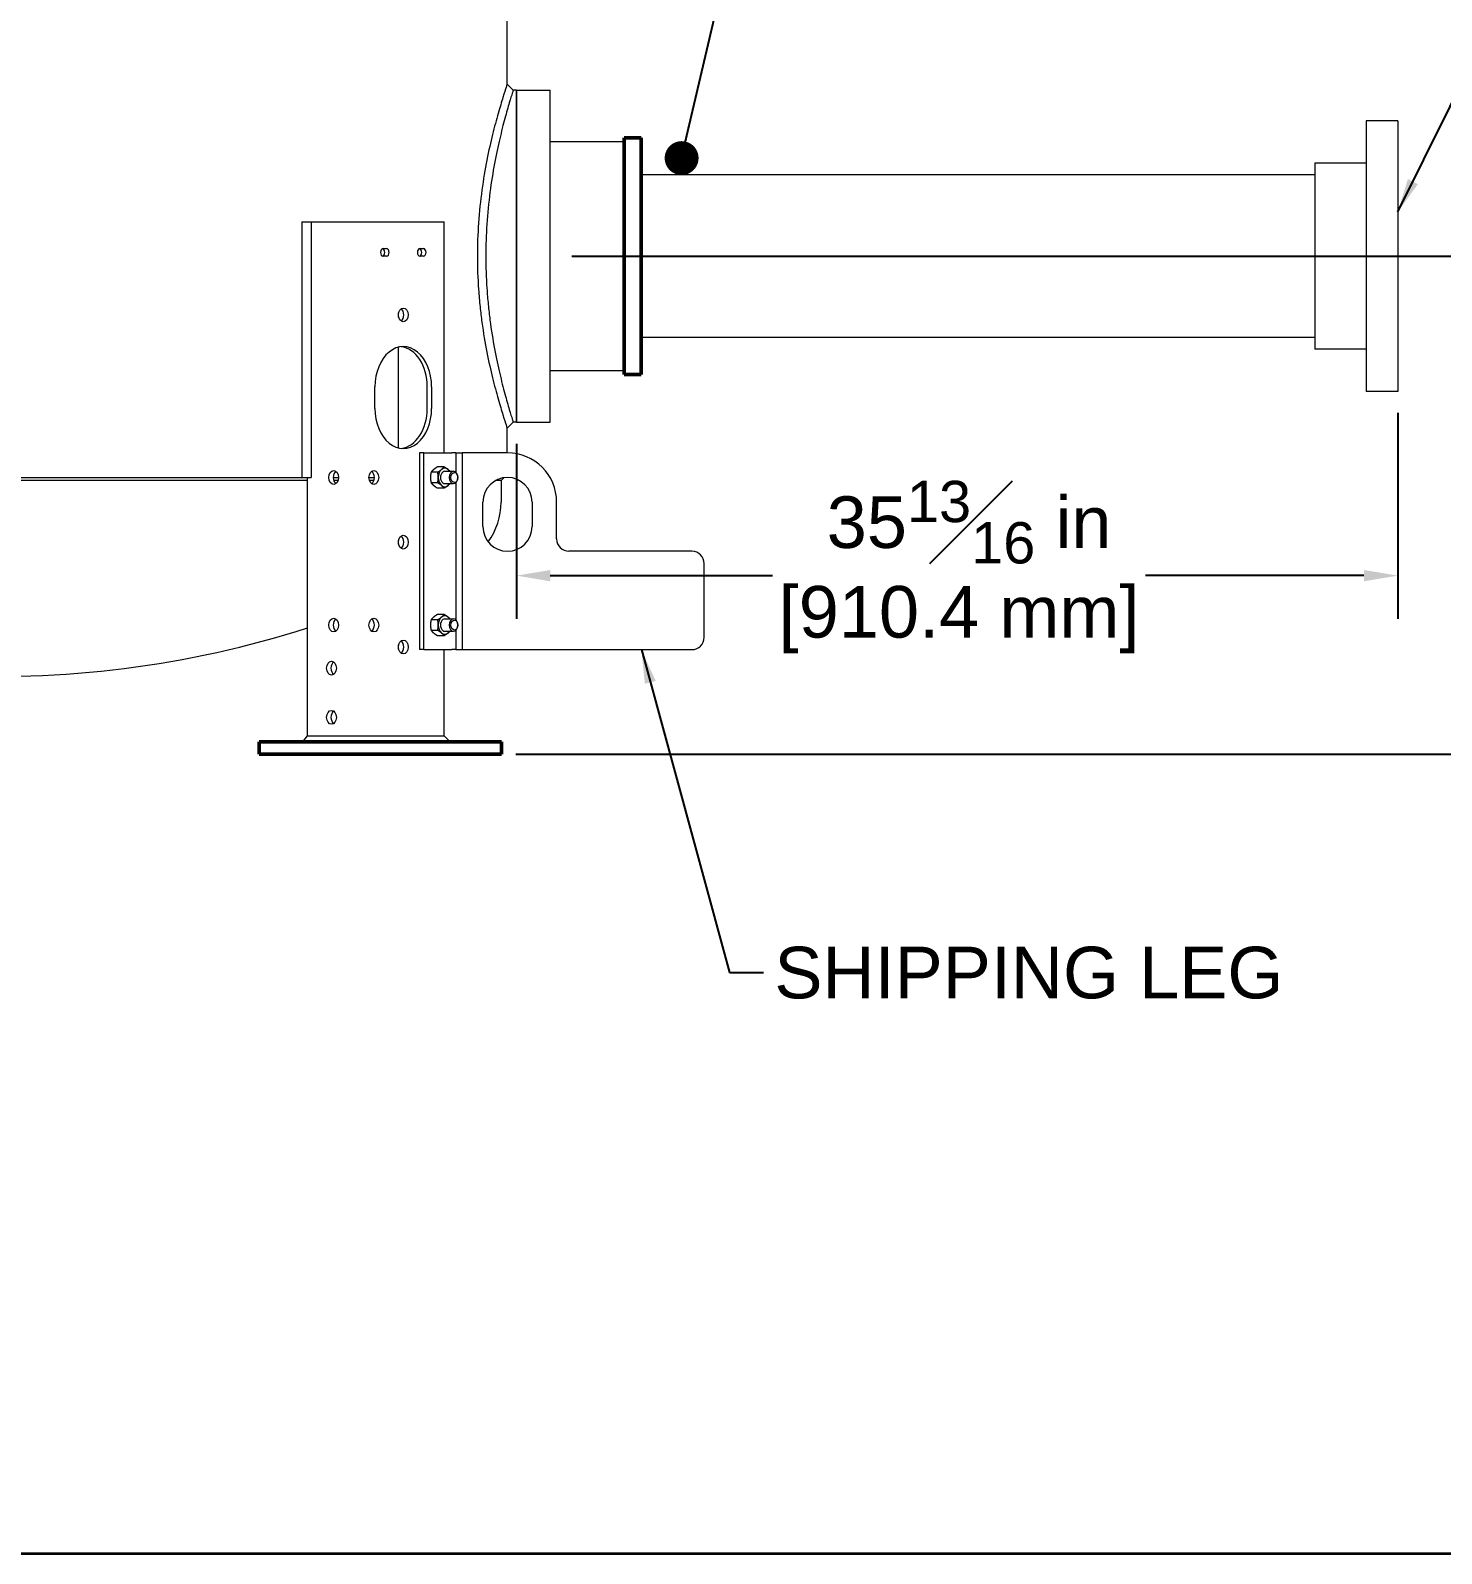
# Model space of a CAD drawing. Header units: inches. Extents: x 17 to 469, y 7 to 301.
# Drawn here: x 96.3 to 153.7, y 7 to 68.9 of the extents above; entities that cross this region are included whole.
import ezdxf

# ---------------------------------------------------------------- set-up
doc = ezdxf.new("R2010")
doc.units = ezdxf.units.IN
doc.header["$LTSCALE"] = 14
doc.header["$MEASUREMENT"] = 0
doc.layers.get('0').update_dxf_attribs({"lineweight": 25})
for name, color, linetype, lineweight in [('Border', 7, 'Continuous', 35), ('Dimension (ANSI)', 7, 'Continuous', 25), ('Symbol (ANSI)', 7, 'Continuous', 25), ('Visible (ANSI)', 7, 'Continuous', 50)]:
    doc.layers.add(name, color=color, linetype=linetype, lineweight=lineweight)
doc.styles.add('MEMCOR Medium', font='arial.ttf')
doc.dimstyles.new('Default (ANSI)', dxfattribs={"dimscale": 14, "dimtxt": 0.15, "dimasz": 0.098425, "dimexe": 0.125, "dimexo": 0.0625, "dimgap": 0.031496, "dimtad": 0, "dimtih": 1, "dimtoh": 1, "dimdec": 4, "dimrnd": 1e-08, "dimzin": 3, "dimdsep": 46, "dimlunit": 5, "dimtxsty": 'MEMCOR Medium', "dimcen": 0.09, "dimdle": 0.393701, "dimclrd": 256, "dimclre": 256, "dimclrt": 256, "dimadec": 0, "dimazin": 1, "dimtfac": 0.8, "dimtofl": 0, "dimtmove": 0, "dimatfit": 3, "dimfxl": 1, "dimfrac": 1, "dimtolj": 1, "dimtzin": 4, "dimlwd": -1, "dimlwe": -1, "dimarcsym": 0})
doc.dimstyles.new('Default (ANSI)$7', dxfattribs={"dimscale": 14, "dimtxt": 0.15, "dimasz": 0.098425, "dimexe": 0.125, "dimexo": 0.0625, "dimgap": 0.031496, "dimtad": 0, "dimtih": 1, "dimtoh": 1, "dimdec": 4, "dimrnd": 1e-08, "dimzin": 3, "dimdsep": 46, "dimlunit": 5, "dimtxsty": 'MEMCOR Medium', "dimcen": 0.09, "dimdle": 0.393701, "dimclrd": 256, "dimclre": 256, "dimclrt": 256, "dimadec": 0, "dimazin": 1, "dimtfac": 0.8, "dimtofl": 0, "dimtmove": 0, "dimatfit": 3, "dimfxl": 1, "dimfrac": 1, "dimtolj": 1, "dimtzin": 4, "dimlwd": -1, "dimlwe": -1, "dimarcsym": 0})

# ---------------------------------------------------------------- blocks, each defined once
blk = doc.blocks.new('Borders 22x34_D')
at = {"layer": 'Border'}
for q in [(33.5, 0.5), (7.8115, 0.5)]:
    blk.add_line((1.25, 0.5), q, dxfattribs=at)
blk = doc.blocks.new('*D18')
at = {"layer": 'Defpoints', "color": 0, "transparency": 16777216}
for p in [(117.445, 59.759), (115.176, 39.509), (162.352, 39.509)]:
    blk.add_point(p, dxfattribs=at)
at = {"layer": 'Dimension (ANSI)', "transparency": 16777216}
for p, q in [((118.32, 59.759), (164.102, 59.759)), ((162.352, 58.381), (162.352, 53.563)), ((162.352, 40.887), (162.352, 45.705)), ((116.051, 39.509), (164.102, 39.509))]:
    blk.add_line(p, q, dxfattribs=at)
for points in [[(162.122, 58.381), (162.582, 58.381), (162.352, 59.759)], [(162.122, 40.887), (162.582, 40.887), (162.352, 39.509)]]:
    blk.add_solid(points, dxfattribs=at)
at = {"layer": 'Dimension (ANSI)', "transparency": 16777216, "char_height": 2.1, "attachment_point": 5, "style": 'MEMCOR Medium'}
for s, insert in [('\\A1; 20{\\H0.8x;\\S1#4;} in', (162.352, 51.777)), ('\\A1;[514.4 mm]', (162.352, 47.847))]:
    blk.add_mtext(s, dxfattribs=dict(at, insert=insert))
blk = doc.blocks.new('*D22')
at = {"layer": 'Defpoints', "color": 0, "transparency": 16777216}
for p in [(151.914, 54.259), (116.07, 53.009), (151.914, 46.767)]:
    blk.add_point(p, dxfattribs=at)
at = {"layer": 'Dimension (ANSI)', "transparency": 16777216}
for p, q in [((151.914, 53.384), (151.914, 45.017)), ((116.07, 52.134), (116.07, 45.017)), ((117.448, 46.767), (126.487, 46.767)), ((150.536, 46.767), (141.654, 46.767))]:
    blk.add_line(p, q, dxfattribs=at)
for points in [[(117.448, 46.997), (117.448, 46.537), (116.07, 46.767)], [(150.536, 46.997), (150.536, 46.537), (151.914, 46.767)]]:
    blk.add_solid(points, dxfattribs=at)
at = {"layer": 'Dimension (ANSI)', "transparency": 16777216, "char_height": 2.1, "attachment_point": 5, "style": 'MEMCOR Medium'}
for s, insert in [('\\A1; 35{\\H0.8x;\\S13#16;} in', (134.071, 48.943)), ('\\A1;[910.4 mm]', (134.071, 44.98))]:
    blk.add_mtext(s, dxfattribs=dict(at, insert=insert))

msp = doc.modelspace()

# ---------------------------------------------------------------- linework, layer by layer
at = {"layer": 'Visible (ANSI)', "linetype": 'Continuous', "lineweight": 18}
for p, q in [((115.695806, 66.75317), (115.695806, 84.756284)), ((116.070344, 66.509211), (115.940023, 66.509211)), ((116.070344, 66.509211), (116.070344, 53.009211)), ((116.070344, 53.009211), (116.070344, 66.509211)), ((116.070344, 66.509211), (117.445344, 66.509211)), ((117.445344, 53.009211), (117.445344, 66.509211)), ((150.632344, 65.259211), (150.632344, 54.259211)), ((151.913594, 65.259211), (150.632344, 65.259211)), ((151.913594, 65.259211), (151.913594, 54.259211)), ((117.445344, 64.415461), (120.445344, 64.415461)), ((148.538594, 63.540461), (148.538594, 55.977961)), ((150.632344, 63.540461), (148.538594, 63.540461)), ((148.538594, 63.071711), (121.145344, 63.071711)), ((107.344613, 61.159211), (107.720946, 61.159211)), ((107.344613, 61.159211), (107.344613, 50.759211)), ((107.720946, 61.159211), (109.035154, 61.159211)), ((107.720946, 61.159211), (107.720946, 50.759211)), ((109.035154, 61.159211), (110.010961, 61.159211)), ((110.010961, 61.159211), (112.924241, 61.159211)), ((112.924241, 61.159211), (113.126337, 61.159211)), ((113.126337, 51.759211), (113.126337, 61.159211)), ((110.650893, 60.064211), (110.785243, 60.064211)), ((110.785243, 59.754211), (110.650893, 59.754211)), ((112.149959, 60.064211), (112.284309, 60.064211)), ((112.284309, 59.754211), (112.149959, 59.754211)), ((111.279467, 57.28197), (111.279467, 57.456452)), ((148.538594, 56.446711), (121.145344, 56.446711)), ((111.279467, 51.961072), (111.279467, 56.05735)), ((150.632344, 55.977961), (148.538594, 55.977961)), ((117.445344, 55.102961), (120.445344, 55.102961)), ((110.315017, 53.569211), (110.315017, 54.449211)), ((112.443408, 53.569211), (112.443408, 54.449211)), ((112.620185, 54.449211), (112.620185, 53.569211)), ((151.913594, 54.259211), (150.632344, 54.259211)), ((115.695806, 51.759211), (115.695806, 52.765253)), ((116.070344, 53.009211), (115.940023, 53.009211)), ((116.070344, 53.009211), (117.445344, 53.009211)), ((112.133695, 51.759211), (112.133695, 43.759211)), ((112.310472, 51.759211), (112.133695, 51.759211)), ((112.310472, 51.759211), (113.441843, 51.759211)), ((112.310472, 43.759211), (112.310472, 51.759211)), ((113.599465, 51.759211), (113.441843, 51.759211)), ((113.599465, 51.759211), (113.857528, 51.759211)), ((113.599465, 51.759211), (113.599465, 50.978471)), ((115.705447, 51.759211), (113.857528, 51.759211)), ((113.857528, 51.759211), (113.857528, 43.759211)), ((112.868737, 50.975718), (112.599321, 50.975718)), ((113.133902, 51.192224), (112.864486, 51.192224)), ((113.157531, 51.009211), (113.514538, 51.009211)), ((107.567156, 50.634211), (82.323532, 50.634211)), ((82.546074, 50.759211), (107.344613, 50.759211)), ((107.344613, 50.759211), (107.720946, 50.759211)), ((107.567156, 40.259211), (107.567156, 50.759211)), ((108.617961, 50.759211), (108.837164, 50.759211)), ((108.816339, 50.634211), (108.638785, 50.634211)), ((110.073186, 50.759211), (110.292389, 50.759211)), ((110.271565, 50.634211), (110.094011, 50.634211)), ((112.868737, 50.542705), (112.599321, 50.542705)), ((113.133902, 50.326199), (112.864486, 50.326199)), ((113.157531, 50.509211), (113.514538, 50.509211)), ((113.599465, 50.539952), (113.599465, 44.978471)), ((113.691294, 50.763158), (113.691281, 50.764076)), ((113.691294, 50.755265), (113.691281, 50.754346)), ((115.445344, 50.634211), (115.221324, 50.634211)), ((115.445344, 50.634211), (115.55966, 50.748527)), ((115.445344, 50.634211), (115.445344, 49.759211)), ((114.705447, 48.759211), (114.705447, 49.759211)), ((116.705447, 49.759211), (116.705447, 48.759211)), ((117.705447, 48.259211), (117.705447, 49.759211)), ((111.279467, 48.04097), (111.279467, 48.215452)), ((123.205447, 47.759211), (118.205447, 47.759211)), ((123.705447, 44.259211), (123.705447, 47.259211)), ((112.868737, 44.975718), (112.599321, 44.975718)), ((113.133902, 45.192224), (112.864486, 45.192224)), ((113.157531, 45.009211), (113.514538, 45.009211)), ((113.691294, 44.763158), (113.691281, 44.764076)), ((113.691294, 44.755265), (113.691281, 44.754346)), ((112.868737, 44.542705), (112.599321, 44.542705)), ((113.133902, 44.326199), (112.864486, 44.326199)), ((113.157531, 44.509211), (113.514538, 44.509211)), ((113.599465, 44.539952), (113.599465, 43.759211)), ((111.279467, 43.77797), (111.279467, 43.952452)), ((112.310472, 43.759211), (112.133695, 43.759211)), ((112.310472, 43.759211), (113.441843, 43.759211)), ((113.126337, 40.259211), (113.126337, 43.759211)), ((113.599465, 43.759211), (113.441843, 43.759211)), ((113.599465, 43.759211), (113.857528, 43.759211)), ((113.857528, 43.759211), (123.205447, 43.759211)), ((107.390379, 40.009211), (107.567156, 40.259211)), ((107.567156, 40.259211), (109.035154, 40.259211)), ((109.035154, 40.259211), (110.010961, 40.259211)), ((110.010961, 40.259211), (112.924241, 40.259211)), ((112.924241, 40.259211), (113.126337, 40.259211)), ((113.126337, 40.259211), (113.376337, 40.009211))]:
    msp.add_line(p, q, dxfattribs=at)
at = {"layer": 'Visible (ANSI)'}
for p, q in [((120.445344, 54.946711), (120.445344, 64.571711)), ((120.445344, 64.571711), (121.145344, 64.571711)), ((121.145344, 54.946711), (121.145344, 64.571711)), ((120.445344, 54.946711), (121.145344, 54.946711)), ((105.606242, 40.009211), (105.899135, 40.009211)), ((105.606242, 40.009211), (105.606242, 39.509211)), ((108.020455, 40.009211), (105.899135, 40.009211)), ((108.020455, 40.009211), (109.434669, 40.009211)), ((115.176376, 40.009211), (109.434669, 40.009211)), ((115.176376, 40.009211), (115.469269, 40.009211)), ((115.469269, 40.009211), (115.469269, 39.509211)), ((105.899135, 39.509211), (105.606242, 39.509211)), ((108.020455, 39.509211), (105.899135, 39.509211)), ((109.434669, 39.509211), (108.020455, 39.509211)), ((115.176376, 39.509211), (109.434669, 39.509211)), ((115.469269, 39.509211), (115.176376, 39.509211))]:
    msp.add_line(p, q, dxfattribs=at)
at = {"layer": 'Visible (ANSI)', "linetype": 'Continuous', "lineweight": 18}
for centre, radius, start, end in [((115.705447, 49.759211), 2, 0, 90), ((115.705447, 49.759211), 1, 0, 180), ((112.675344, 49.759211), 2.77, 324.18512357, 0), ((115.705447, 48.759211), 1, 180, 0), ((118.205447, 48.259211), 0.5, 180, 270), ((123.205447, 47.259211), 0.5, 0, 90), ((94.945344, 83.982649), 41.313437, 266.61480419, 287.78905894), ((123.205447, 44.259211), 0.5, 270, 0)]:
    msp.add_arc(centre, radius, start, end, dxfattribs=at)
for centre, major_axis, start_param, end_param in [((110.650893, 59.909211), (0, -0.155), 3.141592654, 6.283185307), ((110.608466, 59.909211), (0, -0.155), 0.194777643, 2.946815011), ((110.785243, 59.909211), (0, 0.155), 3.141592654, 6.283185307), ((112.149959, 59.909211), (0, -0.155), 3.141592654, 6.283185307), ((112.107533, 59.909211), (0, -0.155), 0.194777643, 2.946815011), ((112.284309, 59.909211), (0, 0.155), 3.141592654, 6.283185307), ((111.290824, 57.369211), (0, 0.28), 3.604362771, 5.820415189), ((111.467601, 54.449211), (0, 1.63), 4.71238898, 7.853981634), ((111.290824, 54.449211), (0, 1.63), 4.71238898, 6.206422826), ((111.467601, 53.569211), (0, -1.63), 4.71238898, 7.853981634), ((111.290824, 53.569211), (0, -1.63), 0.076762481, 1.570796327), ((108.81595, 50.759211), (0, -0.28), 3.604362771, 5.820415189), ((110.0944, 50.759211), (0, 0.28), 3.604362771, 5.820415189), ((113.157586, 50.759211), (0, -0.375), 3.665191429, 4.71238898), ((113.157586, 50.759211), (0, 0.250136), 6.250227729, 9.457735539), ((113.157586, 50.759211), (0, 0.375), 5.759586532, 6.806784083), ((113.157586, 50.759211), (0, 0.375), 5.442116637, 5.759586532), ((113.514538, 50.759211), (0, 0.25), 4.731850413, 10.976112854), ((113.157586, 50.759211), (0, -0.375), 4.71238898, 5.759586532), ((113.157586, 50.759211), (0, -0.375), 5.759586532, 6.806784083), ((113.157586, 50.759211), (0, 0.375), 3.665191429, 3.982661324), ((111.290824, 48.128211), (0, 0.28), 3.604362771, 5.820415189), ((108.81595, 44.759211), (0, -0.28), 3.604362771, 5.820415189), ((110.0944, 44.759211), (0, 0.28), 3.604362771, 5.820415189), ((113.157586, 44.759211), (0, -0.375), 3.665191429, 4.71238898), ((113.157586, 44.759211), (0, -0.375), 4.71238898, 5.759586532), ((113.157586, 44.759211), (0, 0.250136), 6.250227729, 9.457735539), ((113.157586, 44.759211), (0, 0.375), 5.759586532, 6.806784083), ((113.157586, 44.759211), (0, 0.375), 5.442116637, 5.759586532), ((113.514538, 44.759211), (0, 0.25), 4.731850413, 10.976112854), ((111.290824, 43.865211), (0, 0.28), 3.604362771, 5.820415189), ((113.157586, 44.759211), (0, -0.375), 5.759586532, 6.806784083), ((113.157586, 44.759211), (0, 0.375), 3.665191429, 3.982661324), ((108.726104, 43.005211), (0, -0.28), 3.604362771, 5.820415189), ((108.726104, 41.005211), (0, -0.28), 3.604362771, 5.820415189)]:
    msp.add_ellipse(centre, major_axis=major_axis, ratio=0.707106781, start_param=start_param, end_param=end_param, dxfattribs=at)
for centre, major_axis in [((111.467601, 57.369211), (0, -0.28)), ((108.639174, 50.759211), (0, 0.28)), ((110.271176, 50.759211), (0, -0.28)), ((113.547909, 50.759211), (0, 0.202815)), ((111.467601, 48.128211), (0, -0.28)), ((108.639174, 44.759211), (0, 0.28)), ((110.271176, 44.759211), (0, -0.28)), ((113.547909, 44.759211), (0, -0.202815)), ((111.467601, 43.865211), (0, -0.28)), ((108.549327, 43.005211), (0, -0.28)), ((108.549327, 41.005211), (0, -0.28))]:
    msp.add_ellipse(centre, major_axis=major_axis, ratio=0.707106781, dxfattribs=at)
for points, knots in [([(115.695806, 66.75317), (115.695806, 66.75317), (115.681274, 66.710448), (115.622051, 66.531738), (115.577398, 66.3958), (115.465048, 66.037821), (115.397348, 65.815494), (115.251537, 65.30318), (115.173559, 65.013153), (115.022126, 64.396071), (114.943228, 64.047348), (114.794098, 63.287066), (114.724016, 62.875507), (114.606819, 62.015101), (114.559738, 61.565504), (114.497108, 60.659052), (114.481623, 60.202183), (114.481623, 59.759211)], [80.990906406, 80.990906406, 80.990906406, 80.990906406, 84.36470716, 84.36470716, 87.738507914, 87.738507914, 91.112308668, 91.112308668, 94.486109422, 94.486109422, 97.861550868, 97.861550868, 101.236992315, 101.236992315, 104.612433761, 104.612433761, 107.987875207, 107.987875207, 107.987875207, 107.987875207]), ([(115.940023, 66.509211), (115.940023, 66.509211), (115.926664, 66.468042), (115.872201, 66.295721), (115.831131, 66.164615), (115.727804, 65.819223), (115.665544, 65.604663), (115.531492, 65.110107), (115.459822, 64.830074), (115.320705, 64.234171), (115.248272, 63.89743), (115.111457, 63.163343), (115.047216, 62.765998), (114.93986, 61.935485), (114.896774, 61.501597), (114.839484, 60.627044), (114.825335, 60.186366), (114.825335, 59.759211)], [-26.034176209, -26.034176209, -26.034176209, -26.034176209, -22.780552377, -22.780552377, -19.526928544, -19.526928544, -16.273304711, -16.273304711, -13.019680878, -13.019680878, -9.764760659, -9.764760659, -6.509840439, -6.509840439, -3.25492022, -3.25492022, 0, 0, 0, 0]), ([(114.481623, 59.759211), (114.481623, 59.31624), (114.497108, 58.859371), (114.544966, 58.166718), (114.565909, 57.928304), (114.590564, 57.693187)], [107.987875207, 107.987875207, 107.987875207, 107.987875207, 111.363316654, 111.363316654, 113.14647073, 113.14647073, 113.14647073, 113.14647073]), ([(114.825335, 59.759211), (114.825335, 59.332057), (114.839484, 58.891379), (114.882609, 58.233067), (114.900778, 58.012897), (114.922083, 57.795525)], [0, 0, 0, 0, 3.25492022, 3.25492022, 4.90022465, 4.90022465, 4.90022465, 4.90022465]), ([(114.590564, 57.693187), (114.612696, 57.483311), (114.637775, 57.276057), (114.724016, 56.642916), (114.794098, 56.231357), (114.943228, 55.471075), (115.022126, 55.122352), (115.173559, 54.50527), (115.251537, 54.215243), (115.397348, 53.702928), (115.465048, 53.480602), (115.577398, 53.122623), (115.622051, 52.986685), (115.681274, 52.807975), (115.695806, 52.765253), (115.695806, 52.765253)], [5.158595522, 5.158595522, 5.158595522, 5.158595522, 6.750882893, 6.750882893, 10.126324339, 10.126324339, 13.501765786, 13.501765786, 16.87556654, 16.87556654, 20.249367294, 20.249367294, 23.623168048, 23.623168048, 26.996968802, 26.996968802, 26.996968802, 26.996968802]), ([(114.922083, 57.795525), (114.943039, 57.582941), (114.966993, 57.373033), (115.047216, 56.752425), (115.111457, 56.35508), (115.248272, 55.620993), (115.320705, 55.284252), (115.459822, 54.688348), (115.531492, 54.408316), (115.665544, 53.91376), (115.727804, 53.6992), (115.831131, 53.353808), (115.872201, 53.222702), (115.926664, 53.05038), (115.940023, 53.009211), (115.940023, 53.009211)], [-99.236480187, -99.236480187, -99.236480187, -99.236480187, -97.626864398, -97.626864398, -94.371944178, -94.371944178, -91.117023959, -91.117023959, -87.863400126, -87.863400126, -84.609776293, -84.609776293, -81.356152461, -81.356152461, -78.102528628, -78.102528628, -78.102528628, -78.102528628])]:
    msp.add_open_spline(points, degree=3, knots=knots, dxfattribs=at)
for points in [[(115.695806, 66.75317), (115.777204, 66.671843), (115.858625, 66.590539), (115.940023, 66.509211)], [(115.940023, 53.009211), (115.858625, 52.927884), (115.777204, 52.84658), (115.695806, 52.765253)]]:
    msp.add_open_spline(points, degree=3, dxfattribs=at)
for points, weights in [([(112.599321, 50.975718), (112.575637, 50.859692), (112.575637, 50.759211)], [1, 1.0379548493, 1]), ([(112.70822, 51.083971), (112.646688, 51.03373), (112.599321, 50.975718)], [1, 1.0379548493, 1]), ([(112.864486, 51.192224), (112.769751, 51.134211), (112.70822, 51.083971)], [1, 1.0379548493, 1]), ([(112.868737, 50.975718), (112.963472, 51.03373), (113.025004, 51.083971)], [1, 1.0379548493, 1]), ([(112.892421, 50.759211), (112.892421, 50.859692), (112.868737, 50.975718)], [1, 1.0379548493, 1]), ([(113.025004, 51.083971), (113.086535, 51.134211), (113.133902, 51.192224)], [1, 1.0379548493, 1]), ([(113.133902, 51.192224), (113.228637, 51.134211), (113.290169, 51.083971)], [1, 1.0379548493, 1]), ([(113.290169, 51.083971), (113.334261, 51.047969), (113.37001, 51.009211)], [1, 1.02690849784, 1.01566285889]), ([(112.575637, 50.759211), (112.575637, 50.65873), (112.599321, 50.542705)], [1, 1.0379548493, 1]), ([(112.599321, 50.542705), (112.646688, 50.484692), (112.70822, 50.434452)], [1, 1.0379548493, 1]), ([(112.70822, 50.434452), (112.769751, 50.384211), (112.864486, 50.326199)], [1, 1.0379548493, 1]), ([(112.868737, 50.542705), (112.892421, 50.65873), (112.892421, 50.759211)], [1, 1.0379548493, 1]), ([(113.025004, 50.434452), (112.963472, 50.484692), (112.868737, 50.542705)], [1, 1.0379548493, 1]), ([(113.133902, 50.326199), (113.086535, 50.384211), (113.025004, 50.434452)], [1, 1.0379548493, 1]), ([(113.290169, 50.434452), (113.228637, 50.384211), (113.133902, 50.326199)], [1, 1.0379548493, 1]), ([(113.37001, 50.509211), (113.334261, 50.470454), (113.290169, 50.434452)], [1.01566285889, 1.02690849784, 1]), ([(112.599321, 44.975718), (112.575637, 44.859692), (112.575637, 44.759211)], [1, 1.0379548493, 1]), ([(112.575637, 44.759211), (112.575637, 44.65873), (112.599321, 44.542705)], [1, 1.0379548493, 1]), ([(112.70822, 45.083971), (112.646688, 45.03373), (112.599321, 44.975718)], [1, 1.0379548493, 1]), ([(112.864486, 45.192224), (112.769751, 45.134211), (112.70822, 45.083971)], [1, 1.0379548493, 1]), ([(112.868737, 44.975718), (112.963472, 45.03373), (113.025004, 45.083971)], [1, 1.0379548493, 1]), ([(112.892421, 44.759211), (112.892421, 44.859692), (112.868737, 44.975718)], [1, 1.0379548493, 1]), ([(112.868737, 44.542705), (112.892421, 44.65873), (112.892421, 44.759211)], [1, 1.0379548493, 1]), ([(113.025004, 45.083971), (113.086535, 45.134211), (113.133902, 45.192224)], [1, 1.0379548493, 1]), ([(113.133902, 45.192224), (113.228637, 45.134211), (113.290169, 45.083971)], [1, 1.0379548493, 1]), ([(113.290169, 45.083971), (113.334261, 45.047969), (113.37001, 45.009211)], [1, 1.02690849784, 1.01566285889]), ([(112.599321, 44.542705), (112.646688, 44.484692), (112.70822, 44.434452)], [1, 1.0379548493, 1]), ([(112.70822, 44.434452), (112.769751, 44.384211), (112.864486, 44.326199)], [1, 1.0379548493, 1]), ([(113.025004, 44.434452), (112.963472, 44.484692), (112.868737, 44.542705)], [1, 1.0379548493, 1]), ([(113.133902, 44.326199), (113.086535, 44.384211), (113.025004, 44.434452)], [1, 1.0379548493, 1]), ([(113.290169, 44.434452), (113.228637, 44.384211), (113.133902, 44.326199)], [1, 1.0379548493, 1]), ([(113.37001, 44.509211), (113.334261, 44.470454), (113.290169, 44.434452)], [1.01566285889, 1.02690849784, 1])]:
    msp.add_rational_spline(points, weights, degree=2, dxfattribs=at)

# ---------------------------------------------------------------- block references
at = {"xscale": 14, "yscale": 14, "zscale": 14}
msp.add_blockref('Borders 22x34_D', (0, 0), dxfattribs=at)

# ---------------------------------------------------------------- texts
at = {"layer": 'Symbol (ANSI)', "insert": (126.559754, 31.675894), "char_height": 2.10000007, "width": 20.70868991, "attachment_point": 1, "style": 'MEMCOR Medium'}
msp.add_mtext('\\fArial|b0|i0;SHIPPING LEG', dxfattribs=at)

# ---------------------------------------------------------------- dimensions: what is measured, and where the dimension line sits
at = {"layer": 'Dimension (ANSI)'}
for base, p1, p2, angle, text, override, picture, middle in [((162.352089, 39.509211), (117.445344, 59.759211), (115.176376, 39.509211), 90, ' <> in\\X[514.4 mm]', {"dimgap": 0.031496, "dimdec": 4, "dimpost": '', "dimtol": 0, "dimlim": 0, "dimtp": 0, "dimtm": 0, "dimtdec": 2, "dimatfit": 1}, '*D18', (162.352089, 49.634211)), ((151.9135938261, 46.7670854451), (116.0703438261, 53.0092114293), (151.9135938261, 54.2592114293), 180, ' <> in\\X[910.4 mm]', {"dimgap": 0.031496, "dimtih": 0, "dimtoh": 0, "dimdec": 4, "dimpost": '', "dimtol": 0, "dimlim": 0, "dimtp": 0, "dimtm": 0, "dimtdec": 2, "dimatfit": 1}, '*D22', (134.0705938261, 46.7670854451))]:
    dim = msp.add_linear_dim(base=base, p1=p1, p2=p2, angle=angle, text=text, dimstyle='Default (ANSI)', override=override, dxfattribs=at)
    dim.commit()
    dim.dimension.update_dxf_attribs({"geometry": picture, "text_midpoint": middle, "dimtype": 160})

# ---------------------------------------------------------------- leaders
at = {"layer": 'Symbol (ANSI)', "annotation_type": 0, "has_hookline": 1, "hookline_direction": 0}
for points, override, text_width in [([(122.787602, 63.747748), (128.638533, 88.783634), (130.016486, 88.783634)], {"dimasz": 0.098425, "dimtad": 0, "dimldrblk": 'Dot'}, 49.318488), ([(151.913594, 61.557184), (157.483761, 72.795792), (158.861713, 72.795792)], {"dimtad": 0}, 38.562075), ([(121.14962, 43.759211), (124.740856, 30.625894), (126.118809, 30.625894)], {"dimtad": 0}, 20.389769)]:
    msp.add_leader(points, dimstyle='Default (ANSI)$7', override=override, dxfattribs=dict(at, text_width=text_width))

doc.saveas('drawing.dxf')
